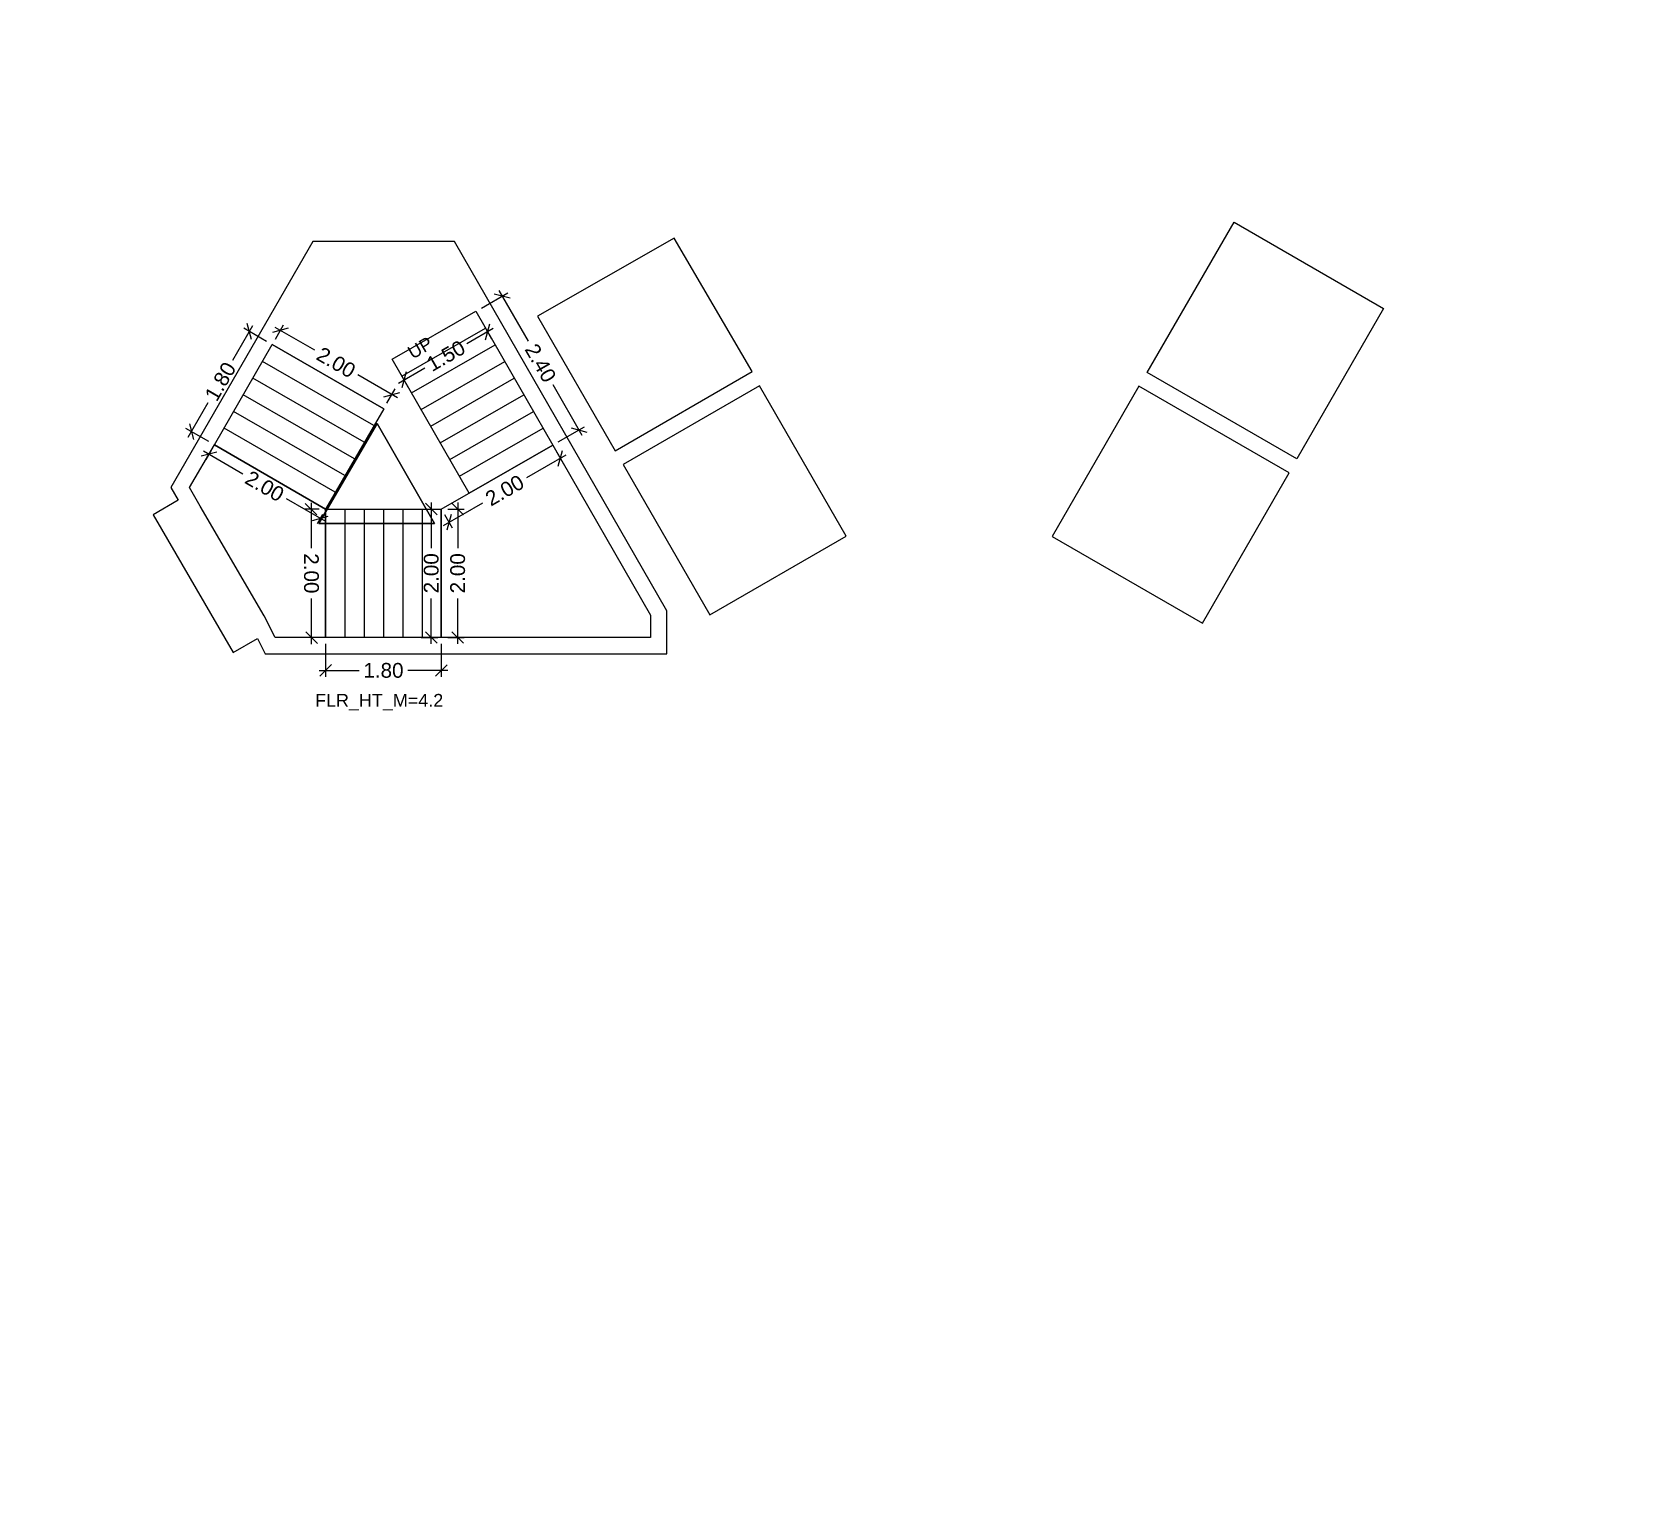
# Model space of a CAD drawing. Header units: metres. Extents: x 256329 to 886268, y -249371 to 355.
# Drawn here: x 284966.5 to 284991.64, y -605.62 to -582.7 of the extents above; entities that cross this region are included whole.
import ezdxf

# ---------------------------------------------------------------- set-up
doc = ezdxf.new("R2010")
doc.units = ezdxf.units.M
doc.header["$MEASUREMENT"] = 0
doc.header["$PDMODE"] = 35
doc.linetypes.add('CONTINOUS', pattern=[0])
doc.layers.get('0').update_dxf_attribs({"lineweight": 18})
doc.layers.get('Defpoints').update_dxf_attribs({"lineweight": 20})
doc.layers.add('A_TEXT', color=4, linetype='Continuous', lineweight=0, transparency=0.3)
for name, color, linetype, lineweight in [('BLK_1_FLR_-1_LIFT_3', 1, 'Continuous', 0), ('BLK_1_FLR_-1_LIFT_4', 1, 'Continuous', 0), ('BLK_1_FLR_-1_LIFT_5', 1, 'Continuous', 0), ('BLK_1_FLR_-1_LIFT_6', 1, 'Continuous', 0), ('BLK_1_FLR_-2_STAIR_1_FLIGHT_1', 7, 'Continuous', 0), ('BLK_1_FLR_-2_STAIR_1_FLIGHT_2', 7, 'Continuous', 0), ('BLK_1_FLR_-2_STAIR_1_FLIGHT_3', 7, 'Continuous', 0), ('BLK_1_FLR_-2_STAIR_1_LANDING_2', 7, 'Continuous', 0)]:
    doc.layers.add(name, color=color, linetype=linetype, lineweight=lineweight)
doc.layers.add('BLK_1_FLR_-2_STAIR_1', color=7, linetype='Continuous', plot=False)
doc.layers.add('BLK_1_FLR_-2_STAIR_1_LANDING_1', color=7, linetype='Continuous', plot=False)
doc.styles.add('Arial', font='arial.ttf')
doc.styles.get("Standard").update_dxf_attribs({"font": 'arial.ttf'})
doc.dimstyles.new('METRIC DIM', dxfattribs={"dimtxt": 0.23, "dimasz": 0.18, "dimexe": 0.1, "dimexo": 0.1, "dimgap": 0.09, "dimtad": 0, "dimzin": 0, "dimdsep": 46, "dimtxsty": 'Standard', "dimblk": 'OBLIQUE', "dimcen": 0, "dimdle": 0.1, "dimclrd": 147, "dimclre": 147, "dimclrt": 7, "dimadec": 0, "dimazin": 0, "dimtfac": 1, "dimtofl": 0, "dimtmove": 0, "dimatfit": 2, "dimfxl": 0.125, "dimtolj": 1, "dimtzin": 0, "dimarcsym": 0})

# ---------------------------------------------------------------- blocks, each defined once
blk = doc.blocks.new('_Oblique')
at = {"color": 0, "linetype": 'ByBlock', "lineweight": -2}
blk.add_line((-0.5, -0.5), (0.5, 0.5), dxfattribs=at)
blk = doc.blocks.new('*D826')
at = {"layer": 'BLK_1_FLR_-2_STAIR_1_FLIGHT_1', "color": 147, "lineweight": -2, "transparency": 16777216}
for p, q in [((284973.487541, -586.993612), (284973.896664, -586.758519)), ((284973.760137, -586.721637), (284974.213381, -587.510401)), ((284975.055529, -588.975958), (284974.602284, -588.187194)), ((284974.683287, -589.074523), (284975.09241, -588.83943))]:
    blk.add_line(p, q, dxfattribs=at)
at = {"layer": 'Defpoints', "color": 0, "linetype": 'CONTINOUS', "transparency": 16777216}
for p in [(284973.400836, -587.043435, 0.042641), (284975.005706, -588.889253), (284974.596582, -589.124346, 0.042641)]:
    blk.add_point(p, dxfattribs=at)
at = {"layer": 'BLK_1_FLR_-2_STAIR_1_FLIGHT_1', "color": 147, "linetype": 'CONTINOUS', "lineweight": -2, "transparency": 16777216, "xscale": 0.18, "yscale": 0.18, "zscale": 0.18}
for p, rotation in [((284973.809959, -586.808342), 119.882813), ((284975.005706, -588.889253), 299.882813)]:
    blk.add_blockref('_Oblique', p, dxfattribs=dict(at, rotation=rotation))
at = {"layer": 'BLK_1_FLR_-2_STAIR_1_FLIGHT_1', "color": 7, "linetype": 'CONTINOUS', "transparency": 16777216, "insert": (284974.407833, -587.848797), "char_height": 0.23, "attachment_point": 5, "rotation": 299.8828126}
blk.add_mtext('\\A1;2.40', dxfattribs=at)
blk = doc.blocks.new('*D827')
at = {"layer": 'BLK_1_FLR_-2_STAIR_1_FLIGHT_2', "color": 147, "lineweight": -2, "transparency": 16777216}
for p, q in [((284971.062454, -592.220801), (284971.06227, -592.732773)), ((284972.862454, -592.221448), (284972.86227, -592.73342)), ((284970.962306, -592.632737), (284971.584806, -592.632961)), ((284972.962306, -592.633456), (284972.339806, -592.633232))]:
    blk.add_line(p, q, dxfattribs=at)
at = {"layer": 'Defpoints', "color": 0, "linetype": 'CONTINOUS', "transparency": 16777216}
for p in [(284971.06249, -592.120801, 0.042641), (284972.86249, -592.121448, 0.042641), (284972.862306, -592.63342)]:
    blk.add_point(p, dxfattribs=at)
at = {"layer": 'BLK_1_FLR_-2_STAIR_1_FLIGHT_2', "color": 147, "linetype": 'CONTINOUS', "lineweight": -2, "transparency": 16777216, "xscale": 0.18, "yscale": 0.18, "zscale": 0.18}
for p, rotation in [((284971.062306, -592.632773), 179.979403), ((284972.862306, -592.63342), 359.979403)]:
    blk.add_blockref('_Oblique', p, dxfattribs=dict(at, rotation=rotation))
at = {"layer": 'BLK_1_FLR_-2_STAIR_1_FLIGHT_2', "color": 7, "linetype": 'CONTINOUS', "transparency": 16777216, "insert": (284971.962306, -592.633096), "char_height": 0.23, "attachment_point": 5, "rotation": 359.9794033}
blk.add_mtext('\\A1;1.80', dxfattribs=at)
blk = doc.blocks.new('*D828')
at = {"layer": 'BLK_1_FLR_-2_STAIR_1_FLIGHT_3', "color": 147, "lineweight": -2, "transparency": 16777216}
for p, q in [((284970.270968, -587.291477), (284970.886893, -587.64562)), ((284970.280367, -587.475748), (284970.407505, -587.254631)), ((284972.179509, -588.388846), (284971.563584, -588.034702)), ((284972.015526, -588.473427), (284972.142664, -588.252309))]:
    blk.add_line(p, q, dxfattribs=at)
at = {"layer": 'Defpoints', "color": 0, "linetype": 'CONTINOUS', "transparency": 16777216}
for p in [(284970.230521, -587.56244, 0.042641), (284971.96568, -588.560118, 0.042641), (284972.092818, -588.339)]:
    blk.add_point(p, dxfattribs=at)
at = {"layer": 'BLK_1_FLR_-2_STAIR_1_FLIGHT_3', "color": 147, "linetype": 'CONTINOUS', "lineweight": -2, "transparency": 16777216, "xscale": 0.18, "yscale": 0.18, "zscale": 0.18}
for p, rotation in [((284970.357659, -587.341322), 150.102044), ((284972.092818, -588.339), 330.102044)]:
    blk.add_blockref('_Oblique', p, dxfattribs=dict(at, rotation=rotation))
at = {"layer": 'BLK_1_FLR_-2_STAIR_1_FLIGHT_3', "color": 7, "linetype": 'CONTINOUS', "transparency": 16777216, "insert": (284971.225239, -587.840161), "char_height": 0.23, "attachment_point": 5, "rotation": 330.1020442}
blk.add_mtext('\\A1;2.00', dxfattribs=at)
blk = doc.blocks.new('*D829')
at = {"layer": 'BLK_1_FLR_-2_STAIR_1_FLIGHT_1', "color": 147, "lineweight": -2, "transparency": 16777216}
for p, q in [((284973.671139, -587.313121), (284973.261459, -587.548534)), ((284973.64995, -587.476958), (284973.534611, -587.276239)), ((284972.19716, -588.160108), (284972.60684, -587.924696)), ((284972.34938, -588.2243), (284972.234042, -588.023581))]:
    blk.add_line(p, q, dxfattribs=at)
at = {"layer": 'Defpoints', "color": 0, "linetype": 'CONTINOUS', "transparency": 16777216}
for p in [(284973.584434, -587.362944), (284973.699773, -587.563663, 0.042641), (284972.399203, -588.311004, 0.042641)]:
    blk.add_point(p, dxfattribs=at)
at = {"layer": 'BLK_1_FLR_-2_STAIR_1_FLIGHT_1', "color": 147, "linetype": 'CONTINOUS', "lineweight": -2, "transparency": 16777216, "xscale": 0.18, "yscale": 0.18, "zscale": 0.18}
for p, rotation in [((284973.584434, -587.362944), 29.88281300000001), ((284972.283865, -588.110285), 209.882813)]:
    blk.add_blockref('_Oblique', p, dxfattribs=dict(at, rotation=rotation))
at = {"layer": 'BLK_1_FLR_-2_STAIR_1_FLIGHT_1', "color": 7, "linetype": 'CONTINOUS', "transparency": 16777216, "insert": (284972.93415, -587.736615), "char_height": 0.23, "attachment_point": 5, "rotation": 29.8828126}
blk.add_mtext('\\A1;1.50', dxfattribs=at)
blk = doc.blocks.new('*D830')
at = {"layer": 'BLK_1_FLR_-2_STAIR_1_LANDING_2', "color": 147, "lineweight": -2, "transparency": 16777216}
for p, q in [((284970.834763, -590.02182), (284970.83794, -590.731636)), ((284970.962491, -590.121249), (284970.735212, -590.122266)), ((284970.844612, -592.222017), (284970.841434, -591.512201)), ((284970.971445, -592.121448), (284970.744165, -592.122465))]:
    blk.add_line(p, q, dxfattribs=at)
at = {"layer": 'Defpoints', "color": 0, "linetype": 'CONTINOUS', "transparency": 16777216}
for p in [(284971.06249, -590.120801, 0.042641), (284970.844164, -592.122018), (284971.071444, -592.121, 0.042641)]:
    blk.add_point(p, dxfattribs=at)
at = {"layer": 'BLK_1_FLR_-2_STAIR_1_LANDING_2', "color": 147, "linetype": 'CONTINOUS', "lineweight": -2, "transparency": 16777216, "xscale": 0.18, "yscale": 0.18, "zscale": 0.18}
for p, rotation in [((284970.835211, -590.121819), 90.256477), ((284970.844164, -592.122018), 270.256477)]:
    blk.add_blockref('_Oblique', p, dxfattribs=dict(at, rotation=rotation))
at = {"layer": 'BLK_1_FLR_-2_STAIR_1_LANDING_2', "color": 7, "linetype": 'CONTINOUS', "transparency": 16777216, "insert": (284970.839687, -591.121918), "char_height": 0.23, "attachment_point": 5, "rotation": 270.2564771}
blk.add_mtext('\\A1;2.00', dxfattribs=at)
blk = doc.blocks.new('*D831')
at = {"layer": 'BLK_1_FLR_-2_STAIR_1_LANDING_2', "color": 147, "lineweight": -2, "transparency": 16777216}
for p, q in [((284969.160559, -589.216414), (284969.774973, -589.570991)), ((284969.280833, -589.208068), (284969.197187, -589.35301)), ((284971.065456, -590.315727), (284970.451042, -589.96115)), ((284971.012506, -590.207413), (284970.928861, -590.352355))]:
    blk.add_line(p, q, dxfattribs=at)
at = {"layer": 'Defpoints', "color": 0, "linetype": 'CONTINOUS', "transparency": 16777216}
for p in [(284969.247171, -589.266398), (284969.330816, -589.121456, 0.042641), (284971.06249, -590.120801, 0.042641)]:
    blk.add_point(p, dxfattribs=at)
at = {"layer": 'BLK_1_FLR_-2_STAIR_1_LANDING_2', "color": 147, "linetype": 'CONTINOUS', "lineweight": -2, "transparency": 16777216, "xscale": 0.18, "yscale": 0.18, "zscale": 0.18}
for p, rotation in [((284969.247171, -589.266398), 150.01084), ((284970.978844, -590.265743), 330.01084)]:
    blk.add_blockref('_Oblique', p, dxfattribs=dict(at, rotation=rotation))
at = {"layer": 'BLK_1_FLR_-2_STAIR_1_LANDING_2', "color": 7, "linetype": 'CONTINOUS', "transparency": 16777216, "insert": (284970.113007, -589.76607), "char_height": 0.23, "attachment_point": 5, "rotation": 330.0108404}
blk.add_mtext('\\A1;2.00', dxfattribs=at)
blk = doc.blocks.new('*D832')
at = {"layer": 'BLK_1_FLR_-2_STAIR_1_LANDING_1', "color": 147, "lineweight": -2, "transparency": 16777216}
for p, q in [((284974.802882, -589.282649), (284974.187527, -589.636248)), ((284974.646405, -589.211051), (284974.766, -589.419176)), ((284972.89538, -590.37875), (284973.510734, -590.025151)), ((284972.912313, -590.207506), (284973.031907, -590.415632))]:
    blk.add_line(p, q, dxfattribs=at)
at = {"layer": 'Defpoints', "color": 0, "linetype": 'CONTINOUS', "transparency": 16777216}
for p in [(284974.596582, -589.124346, 0.042641), (284974.716177, -589.332472), (284972.86249, -590.120801, 0.042641)]:
    blk.add_point(p, dxfattribs=at)
at = {"layer": 'BLK_1_FLR_-2_STAIR_1_LANDING_1', "color": 147, "linetype": 'CONTINOUS', "lineweight": -2, "transparency": 16777216, "xscale": 0.18, "yscale": 0.18, "zscale": 0.18}
for p, rotation in [((284974.716177, -589.332472), 29.88281300000001), ((284972.982084, -590.328927), 209.882813)]:
    blk.add_blockref('_Oblique', p, dxfattribs=dict(at, rotation=rotation))
at = {"layer": 'BLK_1_FLR_-2_STAIR_1_LANDING_1', "color": 7, "linetype": 'CONTINOUS', "transparency": 16777216, "insert": (284973.849131, -589.830699), "char_height": 0.23, "attachment_point": 5, "rotation": 29.8828126}
blk.add_mtext('\\A1;2.00', dxfattribs=at)
blk = doc.blocks.new('*D833')
at = {"layer": 'BLK_1_FLR_-2_STAIR_1_LANDING_1', "color": 147, "lineweight": -2, "transparency": 16777216}
for p, q in [((284973.118141, -590.020801), (284973.118141, -590.730515)), ((284972.96249, -590.120801), (284973.218141, -590.120801)), ((284973.118141, -592.220801), (284973.118141, -591.511088)), ((284972.96249, -592.120801), (284973.218141, -592.120801))]:
    blk.add_line(p, q, dxfattribs=at)
at = {"layer": 'Defpoints', "color": 0, "linetype": 'CONTINOUS', "transparency": 16777216}
for p in [(284972.86249, -590.120801, 0.042641), (284972.86249, -592.120801, 0.042641), (284973.118141, -592.120801)]:
    blk.add_point(p, dxfattribs=at)
at = {"layer": 'BLK_1_FLR_-2_STAIR_1_LANDING_1', "color": 147, "linetype": 'CONTINOUS', "lineweight": -2, "transparency": 16777216, "xscale": 0.18, "yscale": 0.18, "zscale": 0.18}
for p, rotation in [((284973.118141, -590.120801), 90), ((284973.118141, -592.120801), 270)]:
    blk.add_blockref('_Oblique', p, dxfattribs=dict(at, rotation=rotation))
at = {"layer": 'BLK_1_FLR_-2_STAIR_1_LANDING_1', "color": 7, "linetype": 'CONTINOUS', "transparency": 16777216, "insert": (284973.118141, -591.120801), "char_height": 0.23, "attachment_point": 5, "rotation": 90}
blk.add_mtext('\\A1;2.00', dxfattribs=at)
blk = doc.blocks.new('*D834')
at = {"layer": 'BLK_1_FLR_-2_STAIR_1_FLIGHT_3', "color": 147, "lineweight": -2, "transparency": 16777216}
for p, q in [((284969.924576, -587.270422), (284969.613428, -587.809582)), ((284970.143909, -587.512456), (284969.78798, -587.30705)), ((284968.924903, -589.002662), (284969.236051, -588.463502)), ((284969.244204, -589.071472), (284968.888275, -588.866066))]:
    blk.add_line(p, q, dxfattribs=at)
at = {"layer": 'Defpoints', "color": 0, "linetype": 'CONTINOUS', "transparency": 16777216}
for p in [(284970.230521, -587.56244, 0.042641), (284968.974887, -588.91605), (284969.330816, -589.121456, 0.042641)]:
    blk.add_point(p, dxfattribs=at)
at = {"layer": 'BLK_1_FLR_-2_STAIR_1_FLIGHT_3', "color": 147, "linetype": 'CONTINOUS', "lineweight": -2, "transparency": 16777216, "xscale": 0.18, "yscale": 0.18, "zscale": 0.18}
for p, rotation in [((284969.874592, -587.357034), 60.01084000000001), ((284968.974887, -588.91605), 240.01084)]:
    blk.add_blockref('_Oblique', p, dxfattribs=dict(at, rotation=rotation))
at = {"layer": 'BLK_1_FLR_-2_STAIR_1_FLIGHT_3', "color": 7, "linetype": 'CONTINOUS', "transparency": 16777216, "insert": (284969.424739, -588.136542), "char_height": 0.23, "attachment_point": 5, "rotation": 60.0108404}
blk.add_mtext('\\A1;1.80', dxfattribs=at)
blk = doc.blocks.new('*D845')
at = {"layer": 'BLK_1_FLR_-2_STAIR_1_FLIGHT_2', "color": 147, "lineweight": -2, "transparency": 16777216}
for p, q in [((284972.706537, -590.020801), (284972.706537, -590.730515)), ((284972.550886, -590.120801), (284972.806537, -590.120801)), ((284972.706537, -592.220801), (284972.706537, -591.511088)), ((284972.550886, -592.120801), (284972.806537, -592.120801))]:
    blk.add_line(p, q, dxfattribs=at)
at = {"layer": 'Defpoints', "color": 0, "linetype": 'CONTINOUS', "transparency": 16777216}
for p in [(284972.450886, -590.120801, 0.042641), (284972.450886, -592.120801, 0.042641), (284972.706537, -592.120801)]:
    blk.add_point(p, dxfattribs=at)
at = {"layer": 'BLK_1_FLR_-2_STAIR_1_FLIGHT_2', "color": 147, "linetype": 'CONTINOUS', "lineweight": -2, "transparency": 16777216, "xscale": 0.18, "yscale": 0.18, "zscale": 0.18}
for p, rotation in [((284972.706537, -590.120801), 90), ((284972.706537, -592.120801), 270)]:
    blk.add_blockref('_Oblique', p, dxfattribs=dict(at, rotation=rotation))
at = {"layer": 'BLK_1_FLR_-2_STAIR_1_FLIGHT_2', "color": 7, "linetype": 'CONTINOUS', "transparency": 16777216, "insert": (284972.706537, -591.120801), "char_height": 0.23, "attachment_point": 5, "rotation": 90}
blk.add_mtext('\\A1;2.00', dxfattribs=at)

msp = doc.modelspace()

# ---------------------------------------------------------------- linework, layer by layer
at = {"color": 5, "linetype": 'CONTINOUS'}
for points in [[(284970.95899, -590.34847), (284971.86218, -588.787787)], [(284972.75899, -590.34847), (284971.86218, -588.787787)], [(284970.95899, -590.34847), (284972.75899, -590.34847)]]:
    msp.add_lwpolyline(points, close=True, dxfattribs=at)
at = {"layer": 'BLK_1_FLR_-1_LIFT_3', "color": 1, "linetype": 'ByBlock', "lineweight": 9, "elevation": 0.159638}
msp.add_lwpolyline([(284976.485812, -585.904085), (284974.358719, -587.117521), (284975.568104, -589.214338), (284977.701084, -587.982733)], close=True, dxfattribs=at)
at = {"layer": 'BLK_1_FLR_-1_LIFT_4', "color": 1, "linetype": 'ByBlock', "lineweight": 9, "elevation": 0.042641}
msp.add_lwpolyline([(284979.166072, -590.541698), (284977.814111, -588.204562), (284975.692798, -589.43034), (284977.044759, -591.767476)], close=True, dxfattribs=at)
at = {"layer": 'BLK_1_FLR_-1_LIFT_5', "color": 1, "linetype": 'ByBlock', "lineweight": 9, "elevation": 0.042641}
msp.add_lwpolyline([(284986.058158, -589.557667), (284983.719823, -588.207782), (284982.369938, -590.546117), (284984.708273, -591.896002)], close=True, dxfattribs=at)
at = {"layer": 'BLK_1_FLR_-1_LIFT_6', "color": 2, "linetype": 'ByBlock', "lineweight": 9, "elevation": 0.124096}
msp.add_lwpolyline([(284985.201715, -585.656986), (284987.527919, -586.999868), (284986.178034, -589.338203), (284983.84927, -587.993843)], close=True, dxfattribs=at)
at = {"layer": 'BLK_1_FLR_-2_STAIR_1', "color": 7, "linetype": 'CONTINOUS'}
msp.add_lwpolyline([(284973.068021, -585.95581), (284970.865229, -585.95581), (284968.653666, -589.788023), (284968.766797, -589.983823), (284968.378272, -590.213584), (284969.623963, -592.351765), (284969.999837, -592.135375), (284970.119571, -592.374081), (284976.371313, -592.375645), (284976.371481, -591.704693)], close=True, dxfattribs=at)
at = {"layer": 'BLK_1_FLR_-2_STAIR_1_FLIGHT_1', "color": 3, "linetype": 'CONTINOUS'}
for p, q in [((284972.100267, -587.790777), (284973.400836, -587.043435)), ((284972.249735, -588.05089), (284973.550304, -587.303549)), ((284972.399203, -588.311004), (284973.699773, -587.563663)), ((284972.548672, -588.571118), (284973.849241, -587.823777)), ((284972.69814, -588.831232), (284973.998709, -588.083891)), ((284972.847608, -589.091346), (284974.148177, -588.344004)), ((284972.997076, -589.35146), (284974.297646, -588.604118)), ((284973.146545, -589.611574), (284974.447114, -588.864232)), ((284973.296013, -589.871688), (284974.596582, -589.124346))]:
    msp.add_line(p, q, dxfattribs=at)
at = {"layer": 'BLK_1_FLR_-2_STAIR_1_FLIGHT_1', "color": 7, "linetype": 'CONTINOUS'}
msp.add_lwpolyline([(284973.296013, -589.871688), (284972.100267, -587.790777), (284973.400836, -587.043435), (284974.596582, -589.124346)], close=True, dxfattribs=at)
at = {"layer": 'BLK_1_FLR_-2_STAIR_1_FLIGHT_2', "color": 3, "linetype": 'CONTINOUS'}
for p, q in [((284971.06249, -590.120801), (284971.06249, -592.120801)), ((284971.36249, -590.120801), (284971.36249, -592.120801)), ((284971.66249, -590.120801), (284971.66249, -592.120801)), ((284971.96249, -590.120801), (284971.96249, -592.120801)), ((284972.26249, -590.120801), (284972.26249, -592.120801)), ((284972.56249, -590.120801), (284972.56249, -592.120801)), ((284972.86249, -590.120801), (284972.86249, -592.120801))]:
    msp.add_line(p, q, dxfattribs=at)
at = {"layer": 'BLK_1_FLR_-2_STAIR_1_FLIGHT_2', "color": 7, "linetype": 'CONTINOUS'}
msp.add_lwpolyline([(284971.06249, -590.120801), (284972.86249, -590.120801), (284972.86249, -592.120801), (284971.06249, -592.120801)], close=True, dxfattribs=at)
at = {"layer": 'BLK_1_FLR_-2_STAIR_1_FLIGHT_3', "color": 3, "linetype": 'CONTINOUS'}
for p, q in [((284971.96568, -588.560118), (284970.230521, -587.56244)), ((284971.812244, -588.821621), (284970.08057, -587.822276)), ((284971.662293, -589.081457), (284969.93062, -588.082112)), ((284971.512342, -589.341293), (284969.780669, -588.341948)), ((284971.362392, -589.601129), (284969.630718, -588.601784)), ((284971.212441, -589.860965), (284969.480767, -588.86162)), ((284971.06249, -590.120801), (284969.330816, -589.121456))]:
    msp.add_line(p, q, dxfattribs=at)
at = {"layer": 'BLK_1_FLR_-2_STAIR_1_FLIGHT_3', "ltscale": 0.05}
msp.add_lwpolyline([(284971.96568, -588.560118), (284971.06249, -590.120801), (284969.330816, -589.121456), (284970.230521, -587.56244), (284971.96568, -588.560118)], dxfattribs=at)
at = {"layer": 'BLK_1_FLR_-2_STAIR_1_LANDING_1', "color": 7, "linetype": 'CONTINOUS'}
msp.add_lwpolyline([(284972.86249, -590.120801), (284974.596582, -589.124346), (284976.118145, -591.772263), (284976.118058, -592.122263), (284972.86249, -592.120801), (284972.86249, -590.120801)], dxfattribs=at)
at = {"layer": 'BLK_1_FLR_-2_STAIR_1_LANDING_2', "color": 7, "linetype": 'CONTINOUS'}
msp.add_lwpolyline([(284971.06249, -590.120801), (284971.06249, -592.120801), (284970.275927, -592.120801), (284970.105973, -591.781974), (284970.105973, -591.781974), (284969.111592, -590.074222), (284969.111592, -590.074222), (284968.946185, -589.787947), (284969.330816, -589.121456), (284971.061276, -590.122898)], dxfattribs=at)

# ---------------------------------------------------------------- texts
at = {"layer": 'A_TEXT', "lineweight": 0, "insert": (284973.465129, -587.191859), "char_height": 0.2, "width": 2.485498, "attachment_point": 9, "rotation": 30.0054902, "style": 'Arial'}
msp.add_mtext('\\pxi2.2673,qc;UP', dxfattribs=at)
at = {"layer": 'BLK_1_FLR_-2_STAIR_1', "color": 7, "linetype": 'CONTINOUS', "insert": (284970.897953, -592.998562, -0.042641), "char_height": 0.2, "attachment_point": 1}
msp.add_mtext_dynamic_manual_height_columns('FLR_HT_M=4.2', width=2.272281, gutter_width=0.405, heights=[0.300679], dxfattribs=at)

# ---------------------------------------------------------------- dimensions: what is measured, and where the dimension line sits
at = {"layer": 'BLK_1_FLR_-2_STAIR_1_FLIGHT_1', "color": 1, "linetype": 'CONTINOUS'}
dim = msp.add_aligned_dim(p1=(284973.400836, -587.043435), p2=(284974.596582, -589.124346), distance=0.471859, dimstyle='METRIC DIM', override={"dimfxl": 0.18}, dxfattribs=at)
dim.commit()
dim.dimension.update_dxf_attribs({"geometry": '*D826', "text_midpoint": (284974.407833, -587.848797, -0.042641)})
at = {"layer": 'BLK_1_FLR_-2_STAIR_1_FLIGHT_1', "color": 2, "linetype": 'CONTINOUS'}
dim = msp.add_aligned_dim(p1=(284972.399203, -588.311004), p2=(284973.699773, -587.563663), distance=0.231498, dimstyle='METRIC DIM', override={"dimfxl": 0.18}, dxfattribs=at)
dim.commit()
dim.dimension.update_dxf_attribs({"geometry": '*D829', "text_midpoint": (284972.93415, -587.736615, -0.042641)})
at = {"layer": 'BLK_1_FLR_-2_STAIR_1_FLIGHT_2', "color": 2, "linetype": 'CONTINOUS'}
dim = msp.add_aligned_dim(p1=(284972.450886, -590.120801), p2=(284972.450886, -592.120801), distance=0.255651, dimstyle='METRIC DIM', override={"dimfxl": 0.18}, dxfattribs=at)
dim.commit()
dim.dimension.update_dxf_attribs({"geometry": '*D845', "text_midpoint": (284972.706537, -591.120801, -0.042641)})
at = {"layer": 'BLK_1_FLR_-2_STAIR_1_FLIGHT_2', "color": 1, "linetype": 'CONTINOUS'}
dim = msp.add_aligned_dim(p1=(284971.06249, -592.120801), p2=(284972.86249, -592.121448), distance=-0.511972, dimstyle='METRIC DIM', override={"dimfxl": 0.18}, dxfattribs=at)
dim.commit()
dim.dimension.update_dxf_attribs({"geometry": '*D827', "text_midpoint": (284971.962306, -592.633096, -0.042641)})
at = {"layer": 'BLK_1_FLR_-2_STAIR_1_FLIGHT_3', "color": 1, "linetype": 'CONTINOUS'}
dim = msp.add_aligned_dim(p1=(284970.230521, -587.56244), p2=(284969.330816, -589.121456), distance=-0.410947, dimstyle='METRIC DIM', override={"dimfxl": 0.18}, dxfattribs=at)
dim.commit()
dim.dimension.update_dxf_attribs({"geometry": '*D834', "text_midpoint": (284969.424739, -588.136542, -0.042641)})
at = {"layer": 'BLK_1_FLR_-2_STAIR_1_FLIGHT_3', "color": 2, "linetype": 'CONTINOUS'}
dim = msp.add_aligned_dim(p1=(284970.230521, -587.56244), p2=(284971.96568, -588.560118), distance=0.255063, dimstyle='METRIC DIM', override={"dimfxl": 0.18}, dxfattribs=at)
dim.commit()
dim.dimension.update_dxf_attribs({"geometry": '*D828', "text_midpoint": (284971.225239, -587.840161, -0.042641)})
at = {"layer": 'BLK_1_FLR_-2_STAIR_1_LANDING_1', "color": 1, "linetype": 'CONTINOUS'}
dim = msp.add_aligned_dim(p1=(284972.86249, -590.120801), p2=(284974.596582, -589.124346), distance=-0.24004, dimstyle='METRIC DIM', override={"dimfxl": 0.18}, dxfattribs=at)
dim.commit()
dim.dimension.update_dxf_attribs({"geometry": '*D832', "text_midpoint": (284973.849131, -589.830699, -0.042641)})
at = {"layer": 'BLK_1_FLR_-2_STAIR_1_LANDING_1', "color": 2, "linetype": 'CONTINOUS'}
dim = msp.add_aligned_dim(p1=(284972.86249, -590.120801), p2=(284972.86249, -592.120801), distance=0.255651, dimstyle='METRIC DIM', override={"dimfxl": 0.18}, dxfattribs=at)
dim.commit()
dim.dimension.update_dxf_attribs({"geometry": '*D833', "text_midpoint": (284973.118141, -591.120801, -0.042641)})
at = {"layer": 'BLK_1_FLR_-2_STAIR_1_LANDING_2', "color": 1, "linetype": 'CONTINOUS'}
dim = msp.add_aligned_dim(p1=(284971.06249, -590.120801), p2=(284969.330816, -589.121456), distance=0.167346, dimstyle='METRIC DIM', override={"dimfxl": 0.18}, dxfattribs=at)
dim.commit()
dim.dimension.update_dxf_attribs({"geometry": '*D831', "text_midpoint": (284970.113007, -589.76607, -0.042641)})
at = {"layer": 'BLK_1_FLR_-2_STAIR_1_LANDING_2', "color": 2, "linetype": 'CONTINOUS'}
dim = msp.add_aligned_dim(p1=(284971.06249, -590.120801), p2=(284971.071444, -592.121), distance=-0.227282, dimstyle='METRIC DIM', override={"dimfxl": 0.18}, dxfattribs=at)
dim.commit()
dim.dimension.update_dxf_attribs({"geometry": '*D830', "text_midpoint": (284970.839687, -591.121918, -0.042641)})

doc.saveas('drawing.dxf')
